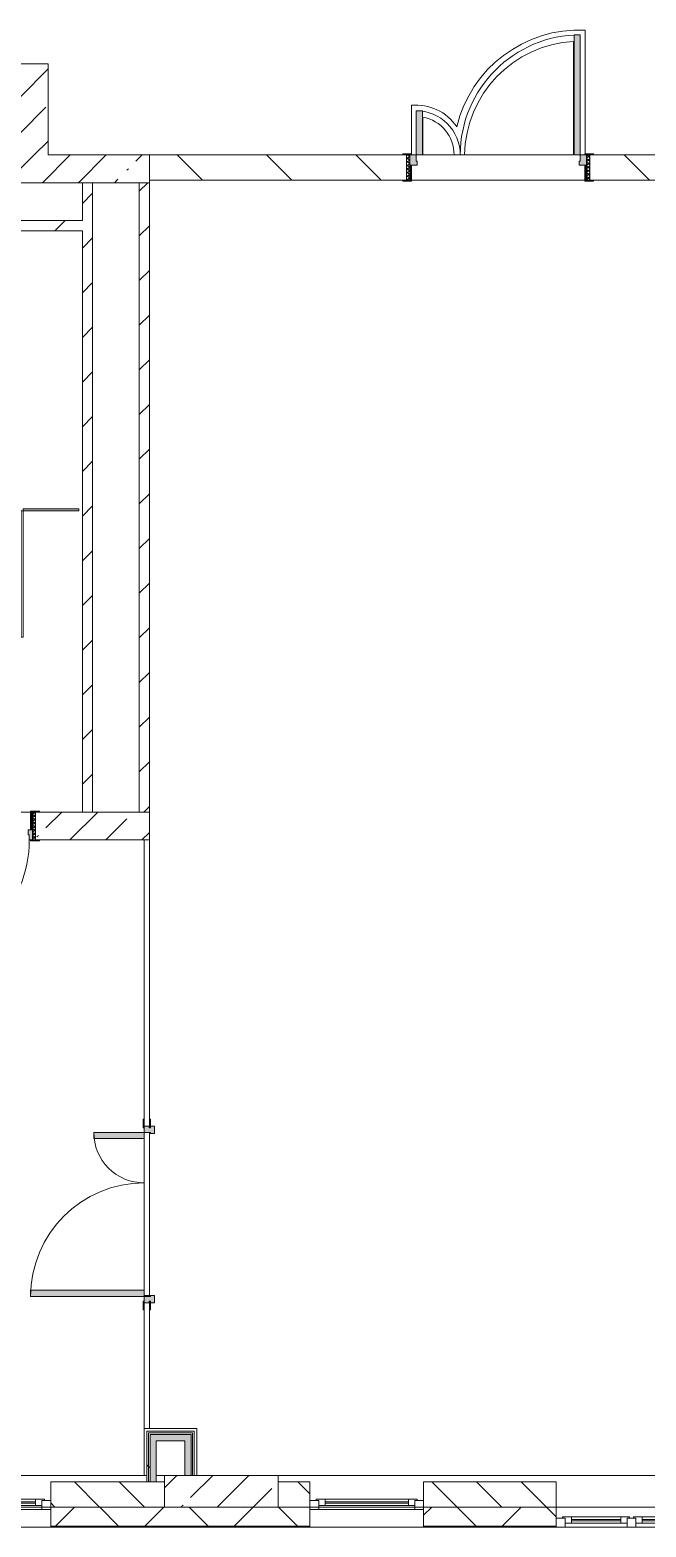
# Model space of a CAD drawing. Header units: millimetres. Extents: x -3245 to 186632, y -8553 to 29000.
# Drawn here: x 160287 to 165162, y -258 to 11589 of the extents above; entities that cross this region are included whole.
import ezdxf

# ---------------------------------------------------------------- set-up
doc = ezdxf.new("R2010")
doc.units = ezdxf.units.MM
for name, color, linetype, lineweight, true_color in [('A-DOOR-2', 7, 'Continuous', 5, 0xaaaaaa), ('A-DOOR-3', 7, 'Continuous', 5, 0xe2e2e2), ('A-DOOR-FRAM-2', 7, 'Continuous', 5, 0xe2e2e2), ('A-DOOR-FRAM-3', 7, 'Continuous', 5, 0xaaaaaa), ('A-FLOR-2', 7, 'Continuous', 5, 0xaaaaaa), ('A-GENM-1', 7, 'Continuous', 5, 0xe2ddcd), ('I-WALL-27', 7, 'Continuous', 5, 0xe7e7e7)]:
    doc.layers.add(name, color=color, linetype=linetype, lineweight=lineweight, true_color=true_color)
for name, color, linetype, lineweight in [('A-DOOR-5', 7, 'Continuous', 5), ('A-GENM', 7, 'Continuous', 5), ('A-GLAZ-2', 7, 'Continuous', 5), ('A-WALL', 7, 'Continuous', 9), ('A-WALL-7', 7, 'Continuous', 5), ('I-WALL-29', 7, 'Continuous', 5), ('S-COLS-2', 7, 'Continuous', 5)]:
    doc.layers.add(name, color=color, linetype=linetype, lineweight=lineweight)
pattern_1 = [(45, (59622.45, 0), (-176.7767, 176.7767), [])]
pattern_2 = [(45, (59622.45, 0), (-285.1231, 285.1231), []), (45, (59907.57, 0), (-285.1231, 285.1231), [504.031, -100.806, 16.764, -84.042])]
pattern_3 = [(45, (59622.45, 0), (-530.33, 530.33), []), (135, (59622.45, 0), (-530.33, -530.33), [])]

# ---------------------------------------------------------------- blocks, each defined once
blk = doc.blocks.new('110_Дверь_СКБ_1Ст_Внутренняя1 - Д-7а_л__950x2100h_Туалет-V161-2_4_1_птичка')
at = {"layer": 'A-DOOR-2'}
h = blk.add_hatch(dxfattribs=at)
h.set_pattern_fill('FP_168', color=256, style=0, pattern_type=2)
h.set_pattern_definition([(135, (1776.41, 174.685), (-14.14214, -14.14214), []), (225, (1776.41, 174.685), (14.14214, -14.14214), [])])
h.paths.add_polyline_path([(537.5, 110), (512.5, 110), (512.5, -110), (537.5, -110)])
at = {"layer": 'A-DOOR-3'}
h = blk.add_hatch(color=256, dxfattribs=at)
h.paths.add_polyline_path([(487.5, 110), (487.5, 70), (477.5, 70), (477.5, 30), (512.5, 30), (512.5, 110)])
h.paths.add_polyline_path([(-462.5, 110), (-487.5, 110), (-487.5, 30), (-452.5, 30), (-452.5, 70), (-462.5, 70)])
at = {"layer": 'A-DOOR-FRAM-2'}
for points in [[(447.5, 1060), (447.5, 110), (487.5, 110), (487.5, 1060)], [(-542.5, 118), (-542.5, 110), (-472.5, 110), (-472.5, 118)], [(-472.5, 30), (-487.5, 30), (-487.5, -110), (-472.5, -110)], [(567.5, 118), (497.5, 118), (497.5, 110), (567.5, 110)], [(512.5, 30), (497.5, 30), (497.5, -110), (512.5, -110)], [(-542.5, -110), (-542.5, -118), (-472.5, -118), (-472.5, -110)], [(567.5, -110), (497.5, -110), (497.5, -118), (567.5, -118)]]:
    blk.add_hatch(color=256, dxfattribs=at).paths.add_polyline_path(points)
at = {"layer": 'A-DOOR-FRAM-3'}
h = blk.add_hatch(dxfattribs=at)
h.set_pattern_fill('FP_169', color=256, style=0, pattern_type=2)
h.set_pattern_definition([(45, (-346.384, 174.685), (-14.1421, 14.1421), []), (135, (-346.384, 174.685), (-14.1421, -14.1421), [])])
h.paths.add_polyline_path([(-487.5, 110), (-512.5, 110), (-512.5, -110), (-487.5, -110)])
at = {"layer": 'A-DOOR-2'}
for p, q in [((487.5, 1060), (447.5, 1060)), ((447.5, 1060), (447.5, 110)), ((487.5, 110), (487.5, 1060)), ((447.5, 110), (487.5, 110))]:
    blk.add_line(p, q, dxfattribs=at)
blk.add_arc((487.5, 110), 950, 90, 180, dxfattribs=at)
at = {"layer": 'A-DOOR-FRAM-3'}
for p, q in [((-472.5, 118), (-542.5, 118)), ((-542.5, 118), (-542.5, 110)), ((-542.5, 110), (-472.5, 110)), ((-487.5, 110), (-512.5, 110)), ((-512.5, 110), (-512.5, -110)), ((-462.5, 110), (-487.5, 110)), ((-487.5, 110), (-487.5, 30)), ((-487.5, -110), (-487.5, 110)), ((-472.5, 110), (-487.5, 110)), ((-487.5, 110), (-487.5, 109)), ((-487.5, 109), (-472.5, 109)), ((-487.5, 30), (-452.5, 30)), ((-472.5, 30), (-487.5, 30)), ((-487.5, 30), (-487.5, -110)), ((-472.5, 110), (-472.5, 118)), ((-472.5, 109), (-472.5, 110)), ((-472.5, -110), (-472.5, 30)), ((-462.5, 70), (-462.5, 110)), ((-452.5, 70), (-462.5, 70)), ((-452.5, 30), (-452.5, 70)), ((487.5, 70), (477.5, 70)), ((477.5, 70), (477.5, 30)), ((477.5, 30), (512.5, 30)), ((487.5, 110), (487.5, 70)), ((512.5, 110), (487.5, 110)), ((567.5, 118), (497.5, 118)), ((497.5, 118), (497.5, 110)), ((512.5, 110), (497.5, 110)), ((497.5, 110), (497.5, 109)), ((497.5, 110), (567.5, 110)), ((497.5, 109), (512.5, 109)), ((512.5, 30), (497.5, 30)), ((497.5, 30), (497.5, -110)), ((512.5, 30), (512.5, 110)), ((537.5, 110), (512.5, 110)), ((512.5, 110), (512.5, -110)), ((512.5, 109), (512.5, 110)), ((512.5, -110), (512.5, 30)), ((537.5, -110), (537.5, 110)), ((567.5, 110), (567.5, 118)), ((-472.5, -110), (-542.5, -110)), ((-542.5, -110), (-542.5, -118)), ((-542.5, -118), (-472.5, -118)), ((-512.5, -110), (-487.5, -110)), ((-487.5, -110), (-472.5, -110)), ((-472.5, -118), (-472.5, -110)), ((497.5, -110), (512.5, -110)), ((567.5, -110), (497.5, -110)), ((497.5, -110), (497.5, -118)), ((497.5, -118), (567.5, -118)), ((512.5, -110), (537.5, -110)), ((567.5, -118), (567.5, -110))]:
    blk.add_line(p, q, dxfattribs=at)
blk = doc.blocks.new('BSC_Колонна _Прямоугольная - 250х900-V163-2_4_1_птичка')
at = {"layer": 'S-COLS-2'}
h = blk.add_hatch(dxfattribs=at)
h.set_pattern_fill('FP_171', color=256, style=0, pattern_type=2)
h.set_pattern_definition([(45, (-102180, -25), (-285.1231, 285.1231), []), (45, (-101894.88, -25), (-285.1231, 285.1231), [504.031, -100.806, 16.764, -84.042])])
h.paths.add_polyline_path([(450, -125), (450, 125), (-450, 125), (-450, -125), (-368, -125)])
for p, q in [((450, 125), (-450, 125)), ((-450, 125), (-450, -125)), ((450, -125), (450, 125)), ((-450, -125), (450, -125))]:
    blk.add_line(p, q, dxfattribs=at)
blk = doc.blocks.new('110_Дверь_СКБ_2Ст - Д-6_л__ ДОО_Дв_1450x2100h_Дверь из раздевальной в коридор-V121-2_4_1_птичка')
at = {"layer": 'A-DOOR-2'}
h = blk.add_hatch(dxfattribs=at)
h.set_pattern_fill('FP_140', color=256, style=0, pattern_type=2)
h.set_pattern_definition([(135, (1576.41, 164.685), (-14.14214, -14.14214), []), (225, (1576.41, 164.685), (14.14214, -14.14214), [])])
h.paths.add_polyline_path([(737.5, 100), (712.5, 100), (712.5, -100), (737.5, -100)])
at = {"layer": 'A-DOOR-3'}
for points in [[(662.5, 100), (662.5, 1050), (612.5, 1050), (612.5, 100)], [(-587.5, 100), (-587.5, 450), (-637.5, 450), (-637.5, 100)]]:
    blk.add_hatch(color=256, dxfattribs=at).paths.add_polyline_path(points)
h = blk.add_hatch(color=256, dxfattribs=at)
h.paths.add_polyline_path([(712.5, 100), (662.5, 100), (662.5, 50), (652.5, 50), (652.5, 20), (712.5, 20)])
h.paths.add_polyline_path([(-627.5, 20), (-627.5, 50), (-637.5, 50), (-637.5, 100), (-687.5, 100), (-687.5, 20)])
at = {"layer": 'A-DOOR-FRAM-2'}
for points in [[(-672.5, 100), (-672.5, 108), (-742.5, 108), (-742.5, 100)], [(-672.5, 20), (-687.5, 20), (-687.5, -100), (-672.5, -94.3)], [(767.5, 100), (767.5, 108), (697.5, 108), (697.5, 100)], [(712.5, 20), (697.5, 20), (697.5, -100), (712.5, -100)], [(-672.5, -100), (-742.5, -100), (-742.5, -108), (-672.5, -108)], [(767.5, -108), (767.5, -100), (697.5, -100), (697.5, -108)]]:
    blk.add_hatch(color=256, dxfattribs=at).paths.add_polyline_path(points)
at = {"layer": 'A-DOOR-FRAM-3'}
h = blk.add_hatch(dxfattribs=at)
h.set_pattern_fill('FP_141', color=256, style=0, pattern_type=2)
h.set_pattern_definition([(45, (-546.384, 164.685), (-14.1421, 14.1421), []), (135, (-546.384, 164.685), (-14.1421, -14.1421), [])])
h.paths.add_polyline_path([(-687.5, -94.3), (-687.5, 100), (-712.5, 100), (-712.5, -100), (-687.5, -100)])
at = {"layer": 'A-DOOR-2'}
for p, q in [((662.5, 1050), (612.5, 1050)), ((612.5, 1050), (612.5, 100)), ((662.5, 100), (662.5, 1050)), ((-637.5, 450), (-637.5, 100)), ((-587.5, 450), (-637.5, 450)), ((-587.5, 100), (-587.5, 450)), ((-637.5, 100), (-587.5, 100)), ((612.5, 100), (662.5, 100))]:
    blk.add_line(p, q, dxfattribs=at)
for centre, radius, start, end in [((662.5, 100), 950, 90, 180), ((-637.5, 100), 350, 360, 90)]:
    blk.add_arc(centre, radius, start, end, dxfattribs=at)
at = {"layer": 'A-DOOR-FRAM-3'}
for p, q in [((-672.5, 108), (-742.5, 108)), ((-742.5, 108), (-742.5, 100)), ((-742.5, 100), (-672.5, 100)), ((-687.5, 100), (-712.5, 100)), ((-712.5, 100), (-712.5, -100)), ((-637.5, 100), (-687.5, 100)), ((-687.5, 100), (-687.5, 20)), ((-687.5, -100), (-687.5, 100)), ((-687.5, 20), (-627.5, 20)), ((-672.5, 20), (-687.5, 20)), ((-687.5, 20), (-687.5, -100)), ((-672.5, 100), (-672.5, 108)), ((-672.5, -100), (-672.5, 20)), ((-637.5, 50), (-637.5, 100)), ((-627.5, 50), (-637.5, 50)), ((-627.5, 20), (-627.5, 50)), ((662.5, 50), (652.5, 50)), ((652.5, 50), (652.5, 20)), ((652.5, 20), (712.5, 20)), ((662.5, 100), (662.5, 50)), ((712.5, 100), (662.5, 100)), ((767.5, 108), (697.5, 108)), ((697.5, 108), (697.5, 100)), ((697.5, 100), (767.5, 100)), ((712.5, 20), (697.5, 20)), ((697.5, 20), (697.5, -100)), ((712.5, 20), (712.5, 100)), ((737.5, 100), (712.5, 100)), ((712.5, 100), (712.5, -100)), ((712.5, -100), (712.5, 20)), ((737.5, -100), (737.5, 100)), ((767.5, 100), (767.5, 108)), ((-672.5, -100), (-742.5, -100)), ((-742.5, -100), (-742.5, -108)), ((-742.5, -108), (-672.5, -108)), ((-712.5, -100), (-687.5, -100)), ((-687.5, -100), (-672.5, -100)), ((-672.5, -108), (-672.5, -100)), ((697.5, -100), (712.5, -100)), ((767.5, -100), (697.5, -100)), ((697.5, -100), (697.5, -108)), ((697.5, -108), (767.5, -108)), ((712.5, -100), (737.5, -100)), ((767.5, -108), (767.5, -100))]:
    blk.add_line(p, q, dxfattribs=at)
blk = doc.blocks.new('120_Окно_СКБ_1Ст - 120_Окно_СКБ_1Ст 900х2500_h_ с форточкой-22876038-2_4_1_птичка')
at = {"layer": 'A-GLAZ-2'}
for p, q in [((-450, -127), (-450, -57)), ((-450, -57), (-380, -57)), ((450, -57), (-450, -57)), ((-380, -57), (-380, -127)), ((380, -87), (-380, -87)), ((-380, -87), (-380, -127)), ((-330, -137), (-330, -87)), ((-330, -107), (330, -107)), ((330, -117), (-330, -117)), ((330, -137), (330, -87)), ((380, -127), (380, -57)), ((380, -57), (450, -57)), ((380, -127), (380, -87)), ((450, -57), (450, -127)), ((-380, -127), (-450, -127)), ((-450, -127), (-400, -127)), ((-380, -127), (-400, -127)), ((-400, -127), (-400, -137)), ((-400, -137), (400, -137)), ((400, -137), (-400, -137)), ((450, -127), (380, -127)), ((400, -127), (380, -127)), ((400, -127), (450, -127)), ((400, -137), (400, -127))]:
    blk.add_line(p, q, dxfattribs=at)
blk = doc.blocks.new('120_Окно_СКБ_2Ст_Фрамуга сверху - 120_Окно_СКБ_2Ст_2300х2500_h_ ДОО-22877051-2_4_1_птичка')
at = {"layer": 'A-GLAZ-2'}
for p, q in [((-1150, 13), (-1150, 83)), ((-1150, 83), (-1080, 83)), ((1150, 83), (-1150, 83)), ((-1080, 13), (-1150, 13)), ((-1150, 13), (-1100, 13)), ((-1080, 13), (-1100, 13)), ((-1100, 13), (-1100, 3)), ((-1100, 3), (540, 3)), ((540, 3), (-1100, 3)), ((-1080, 83), (-1080, 13)), ((-1080, 83), (1080, 83)), ((520, 53), (-1080, 53)), ((-1080, 53), (-1080, 13)), ((-1030, 3), (-1030, 53)), ((-1030, 33), (470, 33)), ((470, 23), (-1030, 23)), ((470, 3), (470, 53)), ((520, 13), (520, 83)), ((520, 83), (590, 83)), ((520, 13), (520, 53)), ((590, 13), (520, 13)), ((540, 13), (520, 13)), ((540, 13), (570, 13)), ((540, 13), (570, 13)), ((540, 3), (540, 13)), ((590, 13), (570, 13)), ((570, 13), (570, 3)), ((570, 3), (1100, 3)), ((1100, 3), (570, 3)), ((590, 83), (590, 13)), ((1080, 53), (590, 53)), ((590, 53), (590, 13)), ((640, 3), (640, 53)), ((640, 33), (1030, 33)), ((1030, 23), (640, 23)), ((1030, 3), (1030, 53)), ((1080, 13), (1080, 83)), ((1080, 83), (1150, 83)), ((1080, 13), (1080, 53)), ((1150, 13), (1080, 13)), ((1100, 13), (1080, 13)), ((1100, 13), (1150, 13)), ((1100, 3), (1100, 13)), ((1150, 83), (1150, 13))]:
    blk.add_line(p, q, dxfattribs=at)
blk = doc.blocks.new('131_Сантехническая перегородка_Дверь МГН 2 - СД-1-V246-2_4_1_птичка')
at = {"layer": 'A-GENM-1'}
for points in [[(10, 8), (-430, 8), (-430, -8), (10, -8)], [(1010, 8), (1010, -8), (1110, -8), (1110, 8)]]:
    blk.add_hatch(color=256, dxfattribs=at).paths.add_polyline_path(points)
at = {"layer": 'A-DOOR-5'}
for p, q in [((10, 1008), (26, 1008)), ((10, 8), (10, 1008)), ((26, 8), (26, 1008)), ((10, 8), (26, 8))]:
    blk.add_line(p, q, dxfattribs=at)
blk.add_arc((10, 8), 1000, 360, 90, dxfattribs=at)
at = {"layer": 'A-GENM'}
for p, q in [((10, 8), (-430, 8)), ((-430, 8), (-430, -8)), ((10, -8), (10, 8)), ((1110, 8), (1010, 8)), ((1010, 8), (1010, -8)), ((1110, -8), (1110, 8)), ((-430, -8), (10, -8)), ((1010, -8), (1110, -8))]:
    blk.add_line(p, q, dxfattribs=at)
blk = doc.blocks.new('110_Дверь_СКБ_2Ст - Д-5_п__в составе перегородки _не входит в спец__-32680317-2_4_1_птичка')
at = {"layer": 'A-DOOR-3'}
h = blk.add_hatch(color=256, dxfattribs=at)
h.paths.add_polyline_path([(712, -20), (712, 60), (652, 60), (652, 30), (662, 30), (662, -20)])
h.paths.add_polyline_path([(-628, 60), (-688, 60), (-688, -20), (-638, -20), (-638, 30), (-628, 30)])
for points in [[(-588, -420), (-588, -20), (-638, -20), (-638, -420)], [(662, -20), (612, -20), (612, -920), (662, -920)]]:
    blk.add_hatch(color=256, dxfattribs=at).paths.add_polyline_path(points)
at = {"layer": 'A-DOOR-FRAM-2'}
for points in [[(-673, 28), (-743, 28), (-743, 20), (-673, 20)], [(767, 28), (697, 28), (697, 20), (767, 20)], [(-673, -20), (-743, -20), (-743, -28), (-673, -28)], [(767, -20), (697, -20), (697, -28), (767, -28)]]:
    blk.add_hatch(color=256, dxfattribs=at).paths.add_polyline_path(points)
at = {"layer": 'A-DOOR-2'}
for p, q in [((-638, -20), (-588, -20)), ((-638, -420), (-638, -20)), ((-588, -20), (-588, -420)), ((612, -20), (662, -20)), ((612, -920), (612, -20)), ((662, -20), (662, -920)), ((-588, -420), (-638, -420)), ((662, -920), (612, -920))]:
    blk.add_line(p, q, dxfattribs=at)
for centre, radius, start, end in [((-638, -20), 400, 270, 0), ((662, -20), 900, 180, 270)]:
    blk.add_arc(centre, radius, start, end, dxfattribs=at)
at = {"layer": 'A-DOOR-FRAM-3'}
for p, q in [((-743, 28), (-673, 28)), ((-743, 20), (-743, 28)), ((-673, 20), (-743, 20)), ((-688, 60), (-628, 60)), ((-688, -20), (-688, 60)), ((-688, 20), (-673, 20)), ((-688, 19), (-688, 20)), ((-673, 19), (-688, 19)), ((-673, 28), (-673, 20)), ((-673, 20), (-673, 19)), ((-638, 30), (-638, -20)), ((-628, 30), (-638, 30)), ((-628, 60), (-628, 30)), ((652, 60), (712, 60)), ((652, 30), (652, 60)), ((662, 30), (652, 30)), ((662, -20), (662, 30)), ((697, 20), (697, 28)), ((697, 28), (767, 28)), ((697, 19), (697, 20)), ((697, 20), (712, 20)), ((767, 20), (697, 20)), ((712, 19), (697, 19)), ((712, 60), (712, -20)), ((712, 20), (712, 19)), ((767, 28), (767, 20)), ((-743, -20), (-673, -20)), ((-743, -28), (-743, -20)), ((-673, -28), (-743, -28)), ((-638, -20), (-688, -20)), ((-673, -20), (-673, -28)), ((712, -20), (662, -20)), ((697, -28), (697, -20)), ((697, -20), (767, -20)), ((767, -28), (697, -28)), ((767, -20), (767, -28))]:
    blk.add_line(p, q, dxfattribs=at)

msp = doc.modelspace()

# ---------------------------------------------------------------- hatches: boundary and pattern name
at = {"layer": 'A-WALL-7'}
h = msp.add_hatch(dxfattribs=at)
h.set_pattern_fill('FP_133', color=256, style=0, pattern_type=2)
h.set_pattern_definition([(135, (59622.45, 0), (-176.7767, -176.7767), [])])
h.paths.add_polyline_path([(181652.4, -100), (182452.4, -100), (182452.4, 100), (181652.4, 100)])
h.paths.add_polyline_path([(169781.6, -100), (169852.4, -100), (169852.4, 100), (168552.4, 100), (168552.4, -100), (169317.9, -100)])
h.paths.add_polyline_path([(178593.1, -100), (178952.4, -100), (178952.4, 100), (178452.4, 100), (178452.4, -100)])
h.paths.add_polyline_path([(173302.4, -100), (173302.4, 100), (173052.4, 100), (173052.4, -100)])
h.paths.add_polyline_path([(174202.4, -100), (175252.4, -100), (175252.4, 100), (174202.4, 100)])
h.paths.add_polyline_path([(154402.4, -100), (154402.4, 100), (154152.4, 100), (154152.4, -100)])
h.paths.add_polyline_path([(155405.1, -100), (158652.4, -100), (158651.4, 100), (155302.4, 100), (155302.4, -100)])
h.paths.add_polyline_path([(162252.4, -100), (162502.4, -100), (162502.4, 100), (162252.4, 100)])
h.paths.add_polyline_path([(164216.5, -100), (164452.4, -100), (164452.4, 100), (163402.4, 100), (163402.4, -100)])
h.paths.add_polyline_path([(160452.4, -100), (161352.4, -100), (161352.4, 100), (160452.4, 100)])
h.paths.add_polyline_path([(152158.8, -100), (152352.4, -100), (152352.4, 100), (151552.4, 100), (151552.4, -100), (151718.2, -100)])
h = msp.add_hatch(dxfattribs=at)
h.set_pattern_fill('FP_123', color=256, style=0, pattern_type=2)
h.set_pattern_definition([(45, (59622.45, 0), (-353.5534, 353.5534), []), (135, (59622.45, 0), (-353.5534, -353.5534), [])])
h.paths.add_polyline_path([(181839.4, -250), (182452.4, -250), (182452.4, -100), (181652.4, -100), (181652.4, -250)])
h.paths.add_polyline_path([(179984.4, -250), (180752.4, -250), (180752.4, -100), (179852.4, -100), (179852.4, -250)])
h.paths.add_polyline_path([(184622, -250), (184702.4, -250), (184702.4, -100), (183352.4, -100), (183352.4, -250), (183694.4, -250)])
h.paths.add_polyline_path([(172152.4, -250), (173302.4, -250), (173302.4, -100), (172152.4, -100)])
h.paths.add_polyline_path([(166999.1, -250), (167652.4, -250), (167652.4, -100), (166752.4, -100), (166752.4, -250)])
h.paths.add_polyline_path([(168552.4, -250), (169852.4, -250), (169852.4, -100), (168552.4, -100)])
h.paths.add_polyline_path([(174202.4, -250), (175252.4, -250), (175252.4, -100), (174202.4, -100)])
h.paths.add_polyline_path([(178952.4, -250), (178952.4, -100), (177552.4, -100), (177552.4, -250), (178593.1, -250)])
h.paths.add_polyline_path([(161434, -250), (162502.4, -250), (162502.4, -100), (160452.4, -100), (160452.4, -250), (161352.4, -250)])
h.paths.add_polyline_path([(163402.4, -250), (164452.4, -250), (164452.4, -100), (163402.4, -100)])
h.paths.add_polyline_path([(158652.4, -250), (159552.4, -250), (159552.4, -100), (155302.4, -100), (155302.4, -250), (158651.4, -250)])
h.paths.add_polyline_path([(153252.4, -250), (154402.4, -250), (154402.4, -100), (153252.4, -100)])
h.paths.add_polyline_path([(148832.4, -250), (150652.4, -250), (150652.4, -100), (148832.4, -100)])
h.paths.add_polyline_path([(151695, -250), (152352.4, -250), (152352.4, -100), (151552.4, -100), (151552.4, -250)])
at = {"layer": 'I-WALL-27'}
for points in [[(161512.4, 425), (161562.4, 425), (161562.4, 475), (161237.4, 475), (161237.4, 425), (161434, 425)], [(161287.4, 100), (161287.4, 425), (161237.4, 425), (161237.4, 100)], [(161562.4, 150), (161562.4, 425), (161512.4, 425), (161512.4, 150)]]:
    msp.add_hatch(color=256, dxfattribs=at).paths.add_polyline_path(points)
at = {"layer": 'I-WALL-29'}
h = msp.add_hatch(dxfattribs=at)
h.set_pattern_fill('FP_131', color=256, style=0, pattern_type=2)
h.set_pattern_definition(pattern_2)
h.paths.add_polyline_path([(160431.4, 10600), (160431.4, 11320), (160211.4, 11320), (160211.4, 10600)])
h = msp.add_hatch(dxfattribs=at)
h.set_pattern_fill('FP_131', color=256, style=0, pattern_type=2)
h.set_pattern_definition(pattern_2)
h.paths.add_polyline_path([(161232.4, 10380), (161232.4, 10600), (153832.4, 10600), (153832.4, 10380), (160506.4, 10380)])
h = msp.add_hatch(dxfattribs=at)
h.set_pattern_fill('FP_134', color=256, style=0, pattern_type=2)
h.set_pattern_definition([(135, (59622.45, 0), (-353.5534, -353.5534), [])])
h.paths.add_polyline_path([(164747.4, 10400), (166752.4, 10400), (166752.4, 10600), (164717.4, 10600), (164717.4, 10400)])
h.paths.add_polyline_path([(162361.5, 10400), (163267.4, 10400), (163267.4, 10600), (161232.4, 10600), (161232.4, 10400)])
h = msp.add_hatch(dxfattribs=at)
h.set_pattern_fill('FP_135', color=256, style=0, pattern_type=2)
h.set_pattern_definition(pattern_1)
h.paths.add_polyline_path([(160702.4, 5400), (160782.4, 5400), (160782.4, 10380), (160702.4, 10380), (160702.4, 6593.4)])
h = msp.add_hatch(dxfattribs=at)
h.set_pattern_fill('FP_135', color=256, style=0, pattern_type=2)
h.set_pattern_definition(pattern_1)
h.paths.add_polyline_path([(161232.4, 5400), (161232.4, 10380), (161152.4, 10380), (161152.4, 5400)])
h = msp.add_hatch(dxfattribs=at)
h.set_pattern_fill('FP_135', color=256, style=0, pattern_type=2)
h.set_pattern_definition(pattern_1)
h.paths.add_polyline_path([(160702.4, 10000), (160702.4, 10080), (153912.4, 10080), (153912.4, 10000), (160506.4, 10000)])
h = msp.add_hatch(dxfattribs=at)
h.set_pattern_fill('FP_131', color=256, style=0, pattern_type=2)
h.set_pattern_definition(pattern_2)
h.paths.add_polyline_path([(161232.4, 5180), (161232.4, 5400), (160332.4, 5400), (160332.4, 5180), (161192.4, 5180)])
h.paths.add_polyline_path([(156796.4, 5180), (159282.4, 5180), (159282.4, 5400), (153832.4, 5400), (153832.4, 5180)])
h = msp.add_hatch(dxfattribs=at)
h.set_pattern_fill('FP_227', color=256, style=0, pattern_type=2)
h.set_pattern_definition(pattern_3)
h.paths.add_polyline_path([(161224.9, 100), (161224.9, 487.5), (161212.4, 487.5), (161212.4, 100)])
h = msp.add_hatch(dxfattribs=at)
h.set_pattern_fill('FP_227', color=256, style=0, pattern_type=2)
h.set_pattern_definition(pattern_3)
h.paths.add_polyline_path([(161224.9, 100), (161237.4, 100), (161237.4, 475), (161224.9, 475), (161224.9, 230.5)])
h = msp.add_hatch(dxfattribs=at)
h.set_pattern_fill('FP_227', color=256, style=0, pattern_type=2)
h.set_pattern_definition(pattern_3)
h.paths.add_polyline_path([(161573, 150), (161574.9, 150), (161574.9, 475), (161562.4, 475), (161562.4, 150)])
h = msp.add_hatch(dxfattribs=at)
h.set_pattern_fill('FP_227', color=256, style=0, pattern_type=2)
h.set_pattern_definition(pattern_3)
h.paths.add_polyline_path([(161585.5, 150), (161587.4, 150), (161587.4, 487.5), (161574.9, 487.5), (161574.9, 150)])

# ---------------------------------------------------------------- linework, layer by layer
at = {"layer": 'A-FLOR-2'}
for p, q in [((164589.5, 11497.8), (164589.5, 10600)), ((164679.5, 10608), (164679.5, 11588.1)), ((163305.4, 10993.6), (163305.4, 10608)), ((163395.4, 10600), (163395.4, 10899.7)), ((163395.4, 10600), (164589.5, 10600)), ((161192.4, 1575), (161232.4, 1575)), ((161232.4, 1575), (161232.4, 1565)), ((161192.4, 150), (161192.4, 521)), ((161232.4, 521), (161608.4, 521)), ((161608.4, 521), (161608.4, 150))]:
    msp.add_line(p, q, dxfattribs=at)
for centre, radius, start, end in [((164637, 10589), 1000, 87.56236, 166.45029), ((164637, 10589), 910, 92.99005, 179.3074), ((163339, 10600), 395, 34.42231, 94.87345), ((163339, 10600), 305, 360, 79.33549)]:
    msp.add_arc(centre, radius, start, end, dxfattribs=at)
at = {"layer": 'A-WALL'}
for p, q in [((160702.4, 5400), (160782.4, 5400)), ((161152.4, 5400), (161232.4, 5400)), ((161232.4, 5180), (161192.4, 5180)), ((161212.4, 487.5), (161212.4, 425)), ((161224.9, 487.5), (161224.9, 100)), ((161574.9, 487.5), (161224.9, 487.5)), ((161237.4, 475), (161237.4, 100)), ((161562.4, 475), (161237.4, 475)), ((161562.4, 150), (161562.4, 475)), ((161574.9, 150), (161574.9, 487.5)), ((160452.4, -100), (161352.4, -100)), ((161352.4, -100), (160452.4, -100)), ((162252.4, -100), (162502.4, -100)), ((162502.4, -100), (162252.4, -100)), ((163402.4, -100), (164452.4, -100)), ((164452.4, -100), (163402.4, -100)), ((160452.4, -250), (162502.4, -250)), ((160452.4, -253), (162502.4, -253)), ((163402.4, -250), (164452.4, -250)), ((163402.4, -253), (164452.4, -253))]:
    msp.add_line(p, q, dxfattribs=at)
at = {"layer": 'A-WALL-7'}
for p, q in [((161352.4, 100), (160452.4, 100)), ((160452.4, 100), (160452.4, -258)), ((162502.4, 100), (162252.4, 100)), ((162502.4, -258), (162502.4, 100)), ((164452.4, 100), (163402.4, 100)), ((163402.4, 100), (163402.4, -258)), ((164452.4, -258), (164452.4, 100)), ((159552.4, -100), (160452.4, -100)), ((162502.4, -100), (163402.4, -100)), ((152352.4, -258), (166752.4, -258))]:
    msp.add_line(p, q, dxfattribs=at)
at = {"layer": 'I-WALL-29'}
for p, q in [((160431.4, 11320), (160211.4, 11320)), ((160431.4, 10600), (160431.4, 11320)), ((163237.4, 10600), (160431.4, 10600)), ((161232.4, 10600), (161232.4, 2970)), ((167272.4, 10600), (164747.4, 10600)), ((153912.4, 10380), (161232.4, 10380)), ((160702.4, 10380), (160702.4, 10080)), ((160782.4, 5400), (160782.4, 10380)), ((161152.4, 10380), (161152.4, 5400)), ((161232.4, 10400), (163237.4, 10400)), ((164677.4, 10400), (163307.4, 10400)), ((164747.4, 10400), (166752.4, 10400)), ((160702.4, 10080), (153912.4, 10080)), ((153912.4, 10000), (160702.4, 10000)), ((160702.4, 10000), (160702.4, 5400)), ((159322.4, 5400), (160292.4, 5400)), ((160702.4, 5400), (160362.4, 5400)), ((161152.4, 5400), (160782.4, 5400)), ((160362.4, 5180), (161192.4, 5180)), ((161192.4, 5180), (161192.4, 2970)), ((161232.4, 2865), (161232.4, 1575)), ((161192.4, 1615), (161192.4, 2815)), ((161192.4, 1460), (161192.4, 521)), ((161232.4, 521), (161232.4, 1460)), ((161192.4, 521), (161232.4, 521)), ((161212.4, 500), (161212.4, 100)), ((161587.4, 500), (161212.4, 500)), ((161587.4, 150), (161587.4, 500)), ((161287.4, 100), (161287.4, 425)), ((161287.4, 425), (161512.4, 425)), ((161512.4, 425), (161512.4, 150)), ((159552.4, 150), (161212.4, 150)), ((161287.4, 150), (161352.4, 150)), ((162252.4, 150), (166752.4, 150)), ((166752.4, -100), (164452.4, -100))]:
    msp.add_line(p, q, dxfattribs=at)

# ---------------------------------------------------------------- block references
at = {"layer": 'A-DOOR-2'}
msp.add_blockref('110_Дверь_СКБ_2Ст - Д-6_л__ ДОО_Дв_1450x2100h_Дверь из раздевальной в коридор-V121-2_4_1_птичка', (163979.9, 10500), dxfattribs=at)
for name, p, rotation in [('110_Дверь_СКБ_1Ст_Внутренняя1 - Д-7а_л__950x2100h_Туалет-V161-2_4_1_птичка', (159819.9, 5290), 180), ('110_Дверь_СКБ_2Ст - Д-5_п__в составе перегородки _не входит в спец__-32680317-2_4_1_птичка', (161212.4, 2227.5), 270)]:
    msp.add_blockref(name, p, dxfattribs=dict(at, rotation=rotation))
at = {"layer": 'A-GENM', "rotation": 180}
msp.add_blockref('131_Сантехническая перегородка_Дверь МГН 2 - СД-1-V246-2_4_1_птичка', (160243.9, 7791), dxfattribs=at)
at = {"layer": 'A-GLAZ-2', "rotation": 180}
for name, p in [('120_Окно_СКБ_1Ст - 120_Окно_СКБ_1Ст 900х2500_h_ с форточкой-22876038-2_4_1_птичка', (160002.4, -175)), ('120_Окно_СКБ_1Ст - 120_Окно_СКБ_1Ст 900х2500_h_ с форточкой-22876038-2_4_1_птичка', (162952.4, -175)), ('120_Окно_СКБ_2Ст_Фрамуга сверху - 120_Окно_СКБ_2Ст_2300х2500_h_ ДОО-22877051-2_4_1_птичка', (165602.4, -175))]:
    msp.add_blockref(name, p, dxfattribs=at)
at = {"layer": 'S-COLS-2'}
msp.add_blockref('BSC_Колонна _Прямоугольная - 250х900-V163-2_4_1_птичка', (161802.4, 25), dxfattribs=at)

doc.saveas('drawing.dxf')
